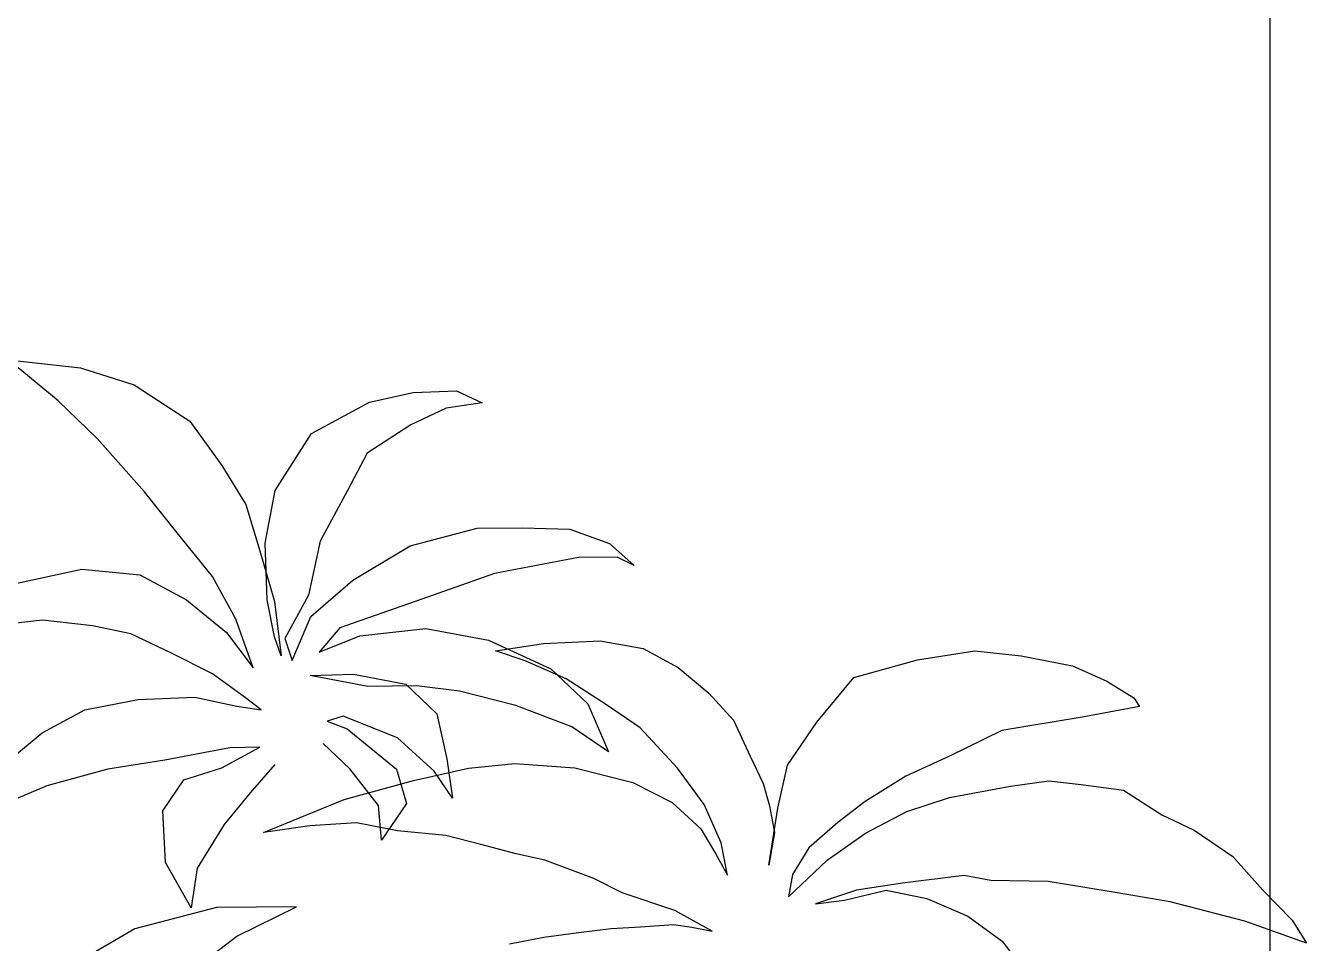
# Model space of a CAD drawing. Header units: inches. Extents: x 452443 to 881249, y 975131 to 1198310.
# Drawn here: x 588288 to 588954, y 1036520 to 1036997 of the extents above; entities that cross this region are included whole.
import ezdxf

# ---------------------------------------------------------------- set-up
doc = ezdxf.new("R2010")
doc.units = ezdxf.units.IN
doc.header["$LTSCALE"] = 3.5
doc.header["$MEASUREMENT"] = 0
doc.linetypes.add('CENTER', pattern=[2, 1.25, -0.25, 0.25, -0.25])
for name, color, linetype in [('Netthay_126', 126, 'Continuous'), ('TREE1', 84, 'Continuous'), ('Truc', 252, 'Continuous')]:
    doc.layers.add(name, color=color, linetype=linetype)

# ---------------------------------------------------------------- blocks, each defined once
blk = doc.blocks.new('tree34')
for p, q in [((872.2, 1141.1), (815.4, 1123.3)), ((948.7, 1149.8), (872.2, 1141.1)), ((895.9, 1106.3), (948.7, 1149.8)), ((473.7, 1116.6), (446.3, 1104)), ((519.7, 1115.1), (473.7, 1116.6)), ((565.9, 1104.6), (519.7, 1115.1)), ((815.4, 1123.3), (756.4, 1084.6)), ((446.3, 1104), (484.5, 1098.5)), ((627.4, 1071.6), (565.9, 1104.6)), ((854.5, 1066.1), (895.9, 1106.3)), ((484.5, 1098.5), (522.2, 1080.8)), ((522.2, 1080.8), (568.2, 1050.7)), ((756.4, 1084.6), (722.5, 1037.6)), ((665.8, 1010.9), (627.4, 1071.6)), ((804.6, 1009.6), (854.5, 1066.1)), ((568.2, 1050.7), (589.2, 1011.1)), ((722.5, 1037.6), (696.9, 996.1)), ((589.2, 1011.1), (618.3, 957.5)), ((676.7, 955.4), (665.8, 1010.9)), ((769.7, 966.3), (804.6, 1009.6)), ((696.9, 996.1), (682.3, 947.2)), ((353.3, 970.2), (311.3, 955)), ((403.5, 971.4), (353.3, 970.2)), ((451.6, 971.2), (403.5, 971.4)), ((522.9, 952.4), (451.6, 971.2)), ((732.4, 920), (769.7, 966.3)), ((311.3, 955), (285.4, 931.4)), ((583.7, 916), (522.9, 952.4)), ((618.3, 957.5), (630.6, 900)), ((674.3, 895.3), (676.7, 955.4)), ((285.4, 931.4), (303.2, 940.5)), ((303.2, 940.5), (344.1, 939.9)), ((344.1, 939.9), (433.5, 923)), ((682.3, 947.2), (666.7, 893.2)), ((871.1, 927.6), (809.3, 921.5)), ((941.3, 912.6), (871.1, 927.6)), ((433.5, 923), (510.4, 896)), ((628.1, 877.3), (583.7, 916)), ((707.8, 874.7), (732.4, 920)), ((809.3, 921.5), (759.8, 895.2)), ((630.6, 900), (655.8, 854.3)), ((510.4, 896), (597.3, 865.3)), ((666.7, 893.2), (659.5, 835.8)), ((666.8, 855.8), (674.3, 895.3)), ((759.8, 895.2), (717.6, 860.4)), ((647.8, 830.9), (628.1, 877.3)), ((689.1, 823.1), (707.8, 874.7)), ((859.7, 867.4), (912.5, 873.5)), ((912.5, 873.5), (959.6, 868.1)), ((506.3, 864.7), (439.8, 852.3)), ((576.1, 856.9), (506.3, 864.7)), ((619.2, 839.8), (576.1, 856.9)), ((597.3, 865.3), (619.2, 839.8)), ((659.5, 835.8), (666.8, 855.8)), ((717.6, 860.4), (689.1, 823.1)), ((775.9, 838.7), (818.9, 859.1)), ((818.9, 859.1), (859.7, 867.4)), ((275.7, 843.5), (238.5, 823.4)), ((321.2, 851.7), (275.7, 843.5)), ((381.3, 848.7), (321.2, 851.7)), ((439.8, 852.3), (373.5, 822.1)), ((432.2, 841.2), (381.3, 848.7)), ((655.8, 854.3), (647.8, 830.9)), ((-125.3, 835.7), (-179.6, 825)), ((-76.2, 841), (-125.3, 835.7)), ((-15.2, 831.6), (-76.2, 841)), ((52.3, 812.6), (-15.2, 831.6)), ((357.5, 811.4), (400.8, 830.4)), ((400.8, 830.4), (432.2, 841.2)), ((732.5, 816.7), (775.9, 838.7)), ((-179.6, 825), (-216.1, 808.9)), ((238.5, 823.4), (206.1, 796.1)), ((373.5, 822.1), (334.4, 785)), ((582.7, 816.4), (527.2, 805.6)), ((628.8, 814.9), (582.7, 816.4)), ((697.4, 791.2), (732.5, 816.7)), ((-216.1, 808.9), (-244.5, 791.3)), ((91.5, 765.5), (52.3, 812.6)), ((314.7, 783.9), (357.5, 811.4)), ((470.6, 798.4), (516.2, 804.1)), ((527.2, 805.6), (494.6, 774.3)), ((516.2, 804.1), (567.8, 803.2)), ((567.8, 803.2), (628.8, 814.9)), ((-244.5, 791.3), (-250.5, 782)), ((206.1, 796.1), (179.8, 767.6)), ((410.7, 783.1), (470.6, 798.4)), ((680.7, 778.4), (697.4, 791.2)), ((751, 791.8), (706.4, 782.4)), ((811.1, 789.3), (751, 791.8)), ((867.9, 778.6), (811.1, 789.3)), ((-250.5, 782), (-191.9, 770.9)), ((278.7, 759.4), (314.7, 783.9)), ((334.4, 785), (312.3, 734)), ((351.2, 760.5), (410.7, 783.1)), ((494.6, 774.3), (483.8, 726.5)), ((706.4, 782.4), (680.7, 778.4)), ((913.1, 754), (867.9, 778.6)), ((-191.9, 770.9), (-104.7, 756.5)), ((122.7, 719.9), (91.5, 765.5)), ((179.8, 767.6), (162.1, 729.2)), ((536.1, 748.7), (593.9, 771.6)), ((610.8, 766.6), (589.6, 758.2)), ((593.9, 771.6), (610.8, 766.6)), ((-104.7, 756.5), (-49.2, 729.3)), ((239.2, 716.7), (278.7, 759.4)), ((312.3, 734), (351.2, 760.5)), ((497.3, 713.3), (536.1, 748.7)), ((589.6, 758.2), (537.4, 715.7)), ((954.7, 719.5), (913.1, 754)), ((586.9, 715.9), (615.1, 742.7)), ((615.1, 742.7), (615.1, 742.7)), ((682.2, 738.9), (714.1, 738.2)), ((722.6, 717), (682.2, 738.9)), ((714.1, 738.2), (782.9, 725.2)), ((-49.2, 729.3), (-3, 708.1)), ((132.9, 674.1), (122.7, 719.9)), ((162.1, 729.2), (148.3, 700.4)), ((411.7, 721.7), (348.1, 717)), ((460.9, 716.6), (411.7, 721.7)), ((483.8, 726.5), (477.7, 684.9)), ((666.2, 720.5), (692.6, 690.6)), ((782.9, 725.2), (843.5, 715.6)), ((-3, 708.1), (40.1, 681.1)), ((211, 678.1), (239.2, 716.7)), ((348.1, 717), (286.6, 701.5)), ((519.1, 703.5), (460.9, 716.6)), ((477.7, 684.9), (497.3, 713.3)), ((537.4, 715.7), (526.5, 679.3)), ((556.4, 677.2), (586.9, 715.9)), ((762.9, 704.1), (722.6, 717)), ((843.5, 715.6), (907.9, 698)), ((-233.8, 693.2), (-274.2, 667.3)), ((-188.7, 699.3), (-233.8, 693.2)), ((-154.5, 703.3), (-188.7, 699.3)), ((-113.7, 697.6), (-154.5, 703.3)), ((-49.1, 685.4), (-113.7, 697.6)), ((148.3, 700.4), (141.7, 676.6)), ((286.6, 701.5), (244.9, 680.1)), ((592.7, 683.3), (519.1, 703.5)), ((785.2, 671.3), (762.9, 704.1)), ((907.9, 698), (975.6, 669.2)), ((-3.8, 670.6), (-49.1, 685.4)), ((40.1, 681.1), (69.3, 658.9)), ((244.9, 680.1), (214.5, 652.4)), ((526.5, 679.3), (553.1, 640.4)), ((678.2, 648.4), (592.7, 683.3)), ((692.6, 690.6), (720.1, 656.9)), ((-274.2, 667.3), (-308.7, 650.9)), ((40, 647.7), (-3.8, 670.6)), ((142.4, 613.7), (132.9, 674.1)), ((141.7, 676.6), (136.4, 648.3)), ((192.9, 637.6), (211, 678.1)), ((553.1, 640.4), (556.4, 677.2)), ((782.1, 616.7), (785.2, 671.3)), ((69.3, 658.9), (99.9, 632.2)), ((214.5, 652.4), (199.1, 626)), ((536.2, 650.1), (579.7, 658.6)), ((579.7, 658.6), (629.3, 655.5)), ((629.3, 655.5), (678.2, 648.4)), ((720.1, 656.9), (748.8, 610.6)), ((-308.7, 650.9), (-349.5, 623.1)), ((80.6, 619.1), (40, 647.7)), ((136.4, 648.3), (142.4, 613.7)), ((447.7, 635.5), (485.1, 645.2)), ((485.1, 645.2), (536.2, 650.1)), ((99.9, 632.2), (117.5, 603.8)), ((186.4, 603.3), (192.9, 637.6)), ((199.1, 626), (186.4, 603.3)), ((379.8, 619.1), (410.3, 625.8)), ((410.3, 625.8), (447.7, 635.5)), ((-349.5, 623.1), (-381.4, 587.3)), ((121.4, 580.1), (80.6, 619.1)), ((328, 599.6), (379.8, 619.1)), ((755.1, 568.4), (782.1, 616.7)), ((-92.9, 597.6), (-64.7, 602.7)), ((-64.7, 602.7), (0.7, 594.5)), ((117.5, 603.8), (121.4, 580.1)), ((297.9, 584.4), (328, 599.6)), ((748.8, 610.6), (755.1, 568.4)), ((-381.4, 587.3), (-412.5, 555.5)), ((-283.3, 575), (-218.5, 585.8)), ((-218.5, 585.8), (-153.7, 596.5)), ((-153.7, 596.5), (-92.9, 597.6)), ((18.1, 587.1), (-25.3, 578.5)), ((0.7, 594.5), (49.5, 587.4)), ((62.2, 576.6), (18.1, 587.1)), ((49.5, 587.4), (92.8, 572.9)), ((242.1, 565.7), (297.9, 584.4)), ((-362.5, 554.4), (-283.3, 575)), ((-25.3, 578.5), (-68.7, 559.6)), ((92.8, 572.9), (62.2, 576.6)), ((-68.7, 559.6), (-105.1, 533)), ((202.4, 543.9), (242.1, 565.7)), ((643.2, 569.4), (728, 569)), ((706.6, 538.6), (643.2, 569.4)), ((728, 569), (814.9, 546.4)), ((-412.5, 555.5), (-427.6, 531.2)), ((-427.6, 531.2), (-362.5, 554.4)), ((224.1, 548.1), (202.4, 543.9)), ((243.4, 550.8), (224.1, 548.1)), ((278.5, 548.3), (243.4, 550.8)), ((309.6, 546.6), (278.5, 548.3)), ((344.3, 542.2), (309.6, 546.6)), ((814.9, 546.4), (894.1, 500)), ((-105.1, 533), (-135.7, 492.8)), ((381.1, 537.3), (344.3, 542.2)), ((417.4, 530.4), (381.1, 537.3)), ((778, 484.2), (706.6, 538.6))]:
    blk.add_line(p, q)
blk = doc.blocks.new('A$C2C227CB5')
blk.add_blockref('tree34', (427.6, 0))

msp = doc.modelspace()

# ---------------------------------------------------------------- linework, layer by layer
at = {"layer": 'Netthay_126'}
msp.add_line((588934.85, 1040360.4), (588934.85, 1035160.4), dxfattribs=at)
at = {"layer": 'Truc', "linetype": 'CENTER', "ltscale": 600}
msp.add_lwpolyline([(588934.85, 1055173.53), (588934.85, 1032476.09)], dxfattribs=at)

# ---------------------------------------------------------------- block references
at = {"layer": 'TREE1', "xscale": -0.4899999999906868, "yscale": 0.4899999999906868, "zscale": 0.4899999999906868}
msp.add_blockref('A$C2C227CB5', (588953.88, 1036259.58), dxfattribs=at)

doc.saveas('drawing.dxf')
